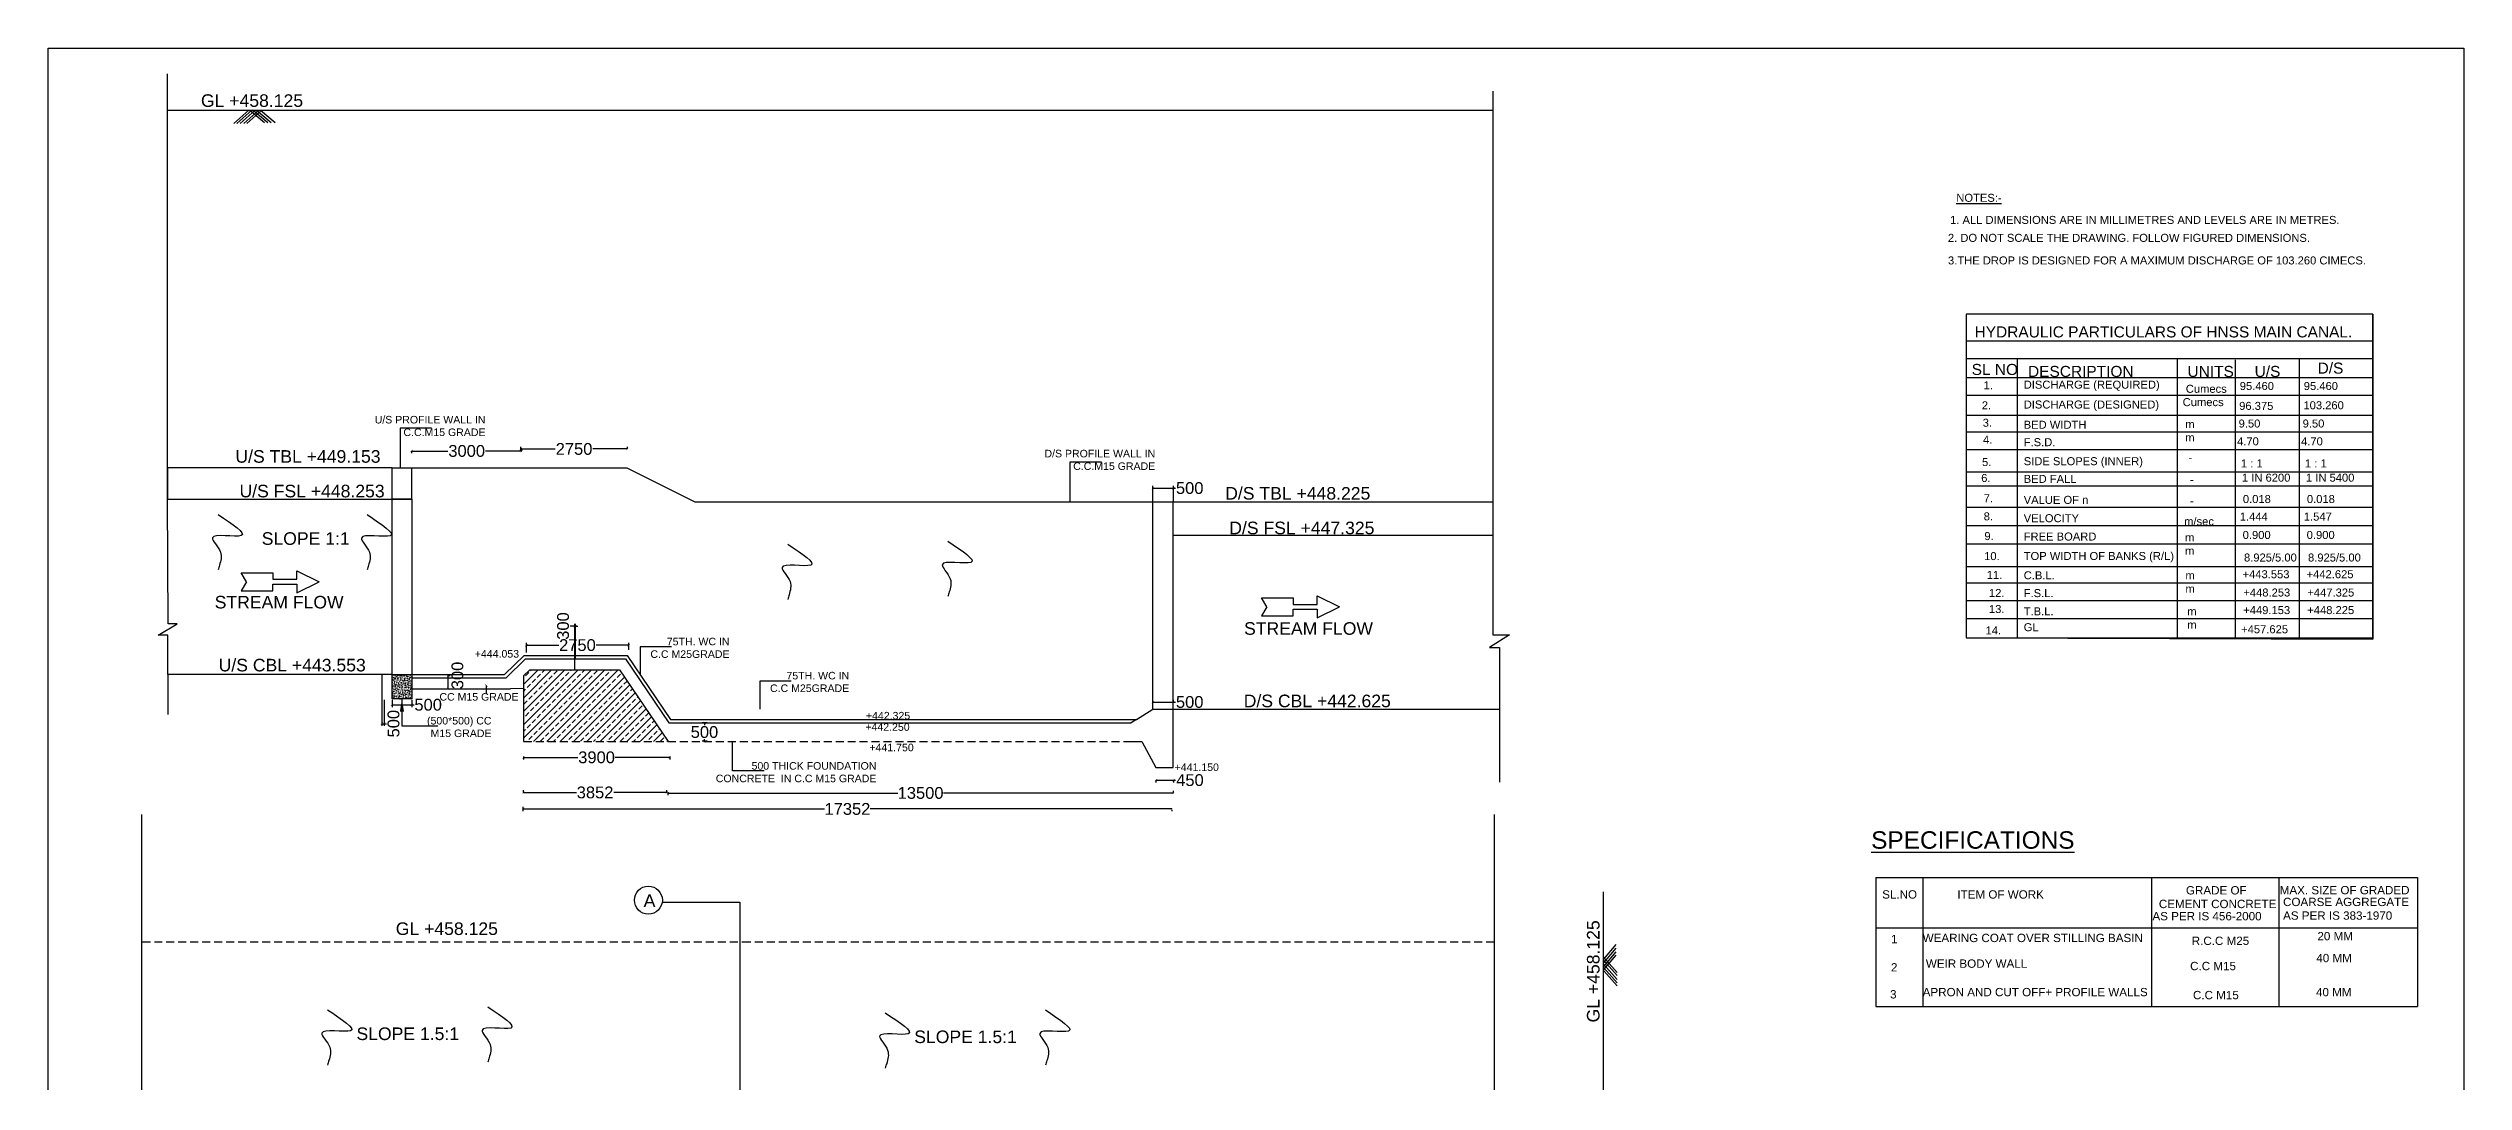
# Model space of a CAD drawing. Header units: inches. Extents: x 334 to 11487, y 381 to 10656.
# Drawn here: x 847.5 to 1039.4, y 685 to 767.2 of the extents above; entities that cross this region are included whole.
import ezdxf

# ---------------------------------------------------------------- set-up
doc = ezdxf.new("R2010")
doc.units = ezdxf.units.IN
doc.header["$MEASUREMENT"] = 0
doc.linetypes.add('HIDDEN', pattern=[9.525, 6.35, -3.175])
for name, color, linetype in [('DIMENSION', 255, 'Continuous'), ('DRAWING', 7, 'Continuous'), ('HATCH', 7, 'Continuous'), ('TEXT', 255, 'Continuous')]:
    doc.layers.add(name, color=color, linetype=linetype)
doc.styles.get("Standard").update_dxf_attribs({"font": 'arial.ttf'})
doc.styles.add('TIMES NEW ROMAN', font='times.ttf')
doc.dimstyles.new('dig', dxfattribs={"dimtxt": 0.9375, "dimasz": 0.18, "dimexe": 0.18, "dimexo": 0.0625, "dimgap": 0.09, "dimtad": 0, "dimtih": 1, "dimtoh": 1, "dimdec": 4, "dimzin": 0, "dimdsep": 46, "dimtxsty": 'Standard', "dimblk": 'ARCHTICK', "dimcen": 0.09, "dimadec": 0, "dimazin": 0, "dimtfac": 1, "dimtdec": 4, "dimtofl": 0, "dimtmove": 0, "dimatfit": 3, "dimldrblk": 'ARCHTICK', "dimfxl": 1, "dimtolj": 1, "dimtzin": 0, "dimarcsym": 0})
doc.dimstyles.new('ISO-25', dxfattribs={"dimtxt": 0.636364, "dimasz": 1, "dimexe": 1.25, "dimexo": 0.625, "dimtad": 0, "dimtih": 1, "dimtoh": 1, "dimlfac": 100, "dimtxsty": 'TIMES NEW ROMAN', "dimcen": 2.5, "dimadec": 0, "dimazin": 0, "dimtfac": 1, "dimtmove": 0, "dimatfit": 3, "dimfxl": 1, "dimarcsym": 0})

# ---------------------------------------------------------------- blocks, each defined once
blk = doc.blocks.new('_ArchTick')
at = {"color": 0, "linetype": 'ByBlock', "const_width": 0.15}
blk.add_lwpolyline([(-0.5, -0.5), (0.5, 0.5)], dxfattribs=at)
blk = doc.blocks.new('*D75')
at = {"layer": 'Defpoints', "color": 0, "ltscale": 0.1, "transparency": 16777216}
for p in [(885.23, 710.93), (896.85, 710.93), (896.85, 710.8)]:
    blk.add_point(p, dxfattribs=at)
at = {"layer": 'DIMENSION', "color": 0, "lineweight": -2, "ltscale": 0.1, "transparency": 16777216}
for p, q in [((885.23, 710.86), (885.23, 710.62)), ((885.23, 710.8), (889.55, 710.8)), ((896.85, 710.8), (892.52, 710.8)), ((896.85, 710.86), (896.85, 710.62))]:
    blk.add_line(p, q, dxfattribs=at)
at = {"layer": 'DIMENSION', "color": 0, "lineweight": -2, "ltscale": 0.1, "transparency": 16777216, "xscale": 0.18, "yscale": 0.18, "zscale": 0.18, "rotation": 180}
blk.add_blockref('_ArchTick', (885.23, 710.8), dxfattribs=at)
at = {"layer": 'DIMENSION', "color": 0, "lineweight": -2, "ltscale": 0.1, "transparency": 16777216, "xscale": 0.18, "yscale": 0.18, "zscale": 0.18}
blk.add_blockref('_ArchTick', (896.85, 710.8), dxfattribs=at)
at = {"layer": 'DIMENSION', "color": 0, "ltscale": 0.1, "transparency": 16777216, "insert": (891.04, 710.8), "char_height": 0.938, "attachment_point": 5}
blk.add_mtext('\\A1;3900', dxfattribs=at)
blk = doc.blocks.new('*D76')
at = {"layer": 'Defpoints', "color": 0, "ltscale": 0.1, "transparency": 16777216}
for p in [(899.61, 713.54), (899.88, 713.54), (899.88, 712.08)]:
    blk.add_point(p, dxfattribs=at)
at = {"layer": 'DIMENSION', "color": 0, "lineweight": -2, "ltscale": 0.1, "transparency": 16777216}
for p, q in [((899.82, 713.54), (899.43, 713.54)), ((899.82, 712.08), (899.43, 712.08)), ((899.61, 713.54), (899.61, 713.37)), ((899.61, 712.08), (899.61, 712.24))]:
    blk.add_line(p, q, dxfattribs=at)
at = {"layer": 'DIMENSION', "color": 0, "lineweight": -2, "ltscale": 0.1, "transparency": 16777216, "xscale": 0.18, "yscale": 0.18, "zscale": 0.18}
for p, rotation in [((899.61, 713.54), 90), ((899.61, 712.08), 270)]:
    blk.add_blockref('_ArchTick', p, dxfattribs=dict(at, rotation=rotation))
at = {"layer": 'DIMENSION', "color": 0, "ltscale": 0.1, "transparency": 16777216, "insert": (899.61, 712.81), "char_height": 0.938, "attachment_point": 5}
blk.add_mtext('\\A1;500', dxfattribs=at)
blk = doc.blocks.new('*D77')
at = {"layer": 'Defpoints', "color": 0, "ltscale": 0.1, "transparency": 16777216}
for p in [(885.23, 707.94), (896.62, 708.01), (896.62, 708.01)]:
    blk.add_point(p, dxfattribs=at)
at = {"layer": 'DIMENSION', "color": 0, "lineweight": -2, "ltscale": 0.1, "transparency": 16777216}
for p, q in [((885.23, 708.01), (885.23, 708.19)), ((896.62, 708.07), (896.62, 708.19)), ((885.23, 708.01), (889.44, 708.01)), ((896.62, 708.01), (892.41, 708.01))]:
    blk.add_line(p, q, dxfattribs=at)
at = {"layer": 'DIMENSION', "color": 0, "lineweight": -2, "ltscale": 0.1, "transparency": 16777216, "xscale": 0.18, "yscale": 0.18, "zscale": 0.18, "rotation": 180}
blk.add_blockref('_ArchTick', (885.23, 708.01), dxfattribs=at)
at = {"layer": 'DIMENSION', "color": 0, "lineweight": -2, "ltscale": 0.1, "transparency": 16777216, "xscale": 0.18, "yscale": 0.18, "zscale": 0.18}
blk.add_blockref('_ArchTick', (896.62, 708.01), dxfattribs=at)
at = {"layer": 'DIMENSION', "color": 0, "ltscale": 0.1, "transparency": 16777216, "insert": (890.92, 708.01), "char_height": 0.938, "attachment_point": 5}
blk.add_mtext('\\A1;3852', dxfattribs=at)
blk = doc.blocks.new('*D78')
at = {"layer": 'Defpoints', "color": 0, "ltscale": 0.1, "transparency": 16777216}
for p in [(896.71, 708.1), (936.86, 707.97), (936.86, 707.97)]:
    blk.add_point(p, dxfattribs=at)
at = {"layer": 'DIMENSION', "color": 0, "lineweight": -2, "ltscale": 0.1, "transparency": 16777216}
for p, q in [((936.86, 708.03), (936.86, 708.15)), ((896.71, 708.04), (896.71, 707.79)), ((896.71, 707.97), (914.98, 707.97)), ((936.86, 707.97), (918.59, 707.97))]:
    blk.add_line(p, q, dxfattribs=at)
at = {"layer": 'DIMENSION', "color": 0, "lineweight": -2, "ltscale": 0.1, "transparency": 16777216, "xscale": 0.18, "yscale": 0.18, "zscale": 0.18, "rotation": 180}
blk.add_blockref('_ArchTick', (896.71, 707.97), dxfattribs=at)
at = {"layer": 'DIMENSION', "color": 0, "lineweight": -2, "ltscale": 0.1, "transparency": 16777216, "xscale": 0.18, "yscale": 0.18, "zscale": 0.18}
blk.add_blockref('_ArchTick', (936.86, 707.97), dxfattribs=at)
at = {"layer": 'DIMENSION', "color": 0, "ltscale": 0.1, "transparency": 16777216, "insert": (916.78, 707.97), "char_height": 0.938, "attachment_point": 5}
blk.add_mtext('\\A1;13500', dxfattribs=at)
blk = doc.blocks.new('*D79')
at = {"layer": 'Defpoints', "color": 0, "ltscale": 0.1, "transparency": 16777216}
for p in [(885.2, 706.47), (936.73, 706.7), (936.73, 706.7)]:
    blk.add_point(p, dxfattribs=at)
at = {"layer": 'DIMENSION', "color": 0, "lineweight": -2, "ltscale": 0.1, "transparency": 16777216}
for p, q in [((885.2, 706.53), (885.2, 706.88)), ((885.2, 706.7), (909.16, 706.7)), ((936.73, 706.7), (912.77, 706.7)), ((936.73, 706.64), (936.73, 706.52))]:
    blk.add_line(p, q, dxfattribs=at)
at = {"layer": 'DIMENSION', "color": 0, "lineweight": -2, "ltscale": 0.1, "transparency": 16777216, "xscale": 0.18, "yscale": 0.18, "zscale": 0.18, "rotation": 180}
blk.add_blockref('_ArchTick', (885.2, 706.7), dxfattribs=at)
at = {"layer": 'DIMENSION', "color": 0, "lineweight": -2, "ltscale": 0.1, "transparency": 16777216, "xscale": 0.18, "yscale": 0.18, "zscale": 0.18}
blk.add_blockref('_ArchTick', (936.73, 706.7), dxfattribs=at)
at = {"layer": 'DIMENSION', "color": 0, "ltscale": 0.1, "transparency": 16777216, "insert": (910.97, 706.7), "char_height": 0.938, "attachment_point": 5}
blk.add_mtext('\\A1;17352', dxfattribs=at)
blk = doc.blocks.new('*D80')
at = {"layer": 'Defpoints', "color": 0, "ltscale": 0.1, "transparency": 16777216}
for p in [(935.48, 709.03), (936.86, 709.01), (936.86, 708.99)]:
    blk.add_point(p, dxfattribs=at)
at = {"layer": 'DIMENSION', "color": 0, "lineweight": -2, "ltscale": 0.1, "transparency": 16777216}
for p, q in [((935.48, 708.99), (936.86, 708.99)), ((935.48, 708.97), (935.48, 708.81)), ((936.86, 708.99), (937.04, 708.99)), ((936.86, 708.94), (936.86, 708.81))]:
    blk.add_line(p, q, dxfattribs=at)
at = {"layer": 'DIMENSION', "color": 0, "lineweight": -2, "ltscale": 0.1, "transparency": 16777216, "xscale": 0.18, "yscale": 0.18, "zscale": 0.18, "rotation": 180}
blk.add_blockref('_ArchTick', (935.48, 708.99), dxfattribs=at)
at = {"layer": 'DIMENSION', "color": 0, "lineweight": -2, "ltscale": 0.1, "transparency": 16777216, "xscale": 0.18, "yscale": 0.18, "zscale": 0.18}
blk.add_blockref('_ArchTick', (936.86, 708.99), dxfattribs=at)
at = {"layer": 'DIMENSION', "color": 0, "ltscale": 0.1, "transparency": 16777216, "insert": (938.18, 708.99), "char_height": 0.938, "attachment_point": 5}
blk.add_mtext('\\A1;450', dxfattribs=at)
blk = doc.blocks.new('*D81')
at = {"layer": 'Defpoints', "color": 0, "ltscale": 0.1, "transparency": 16777216}
for p in [(935.24, 715.2), (936.86, 715.2), (936.86, 715.2)]:
    blk.add_point(p, dxfattribs=at)
at = {"layer": 'DIMENSION', "color": 0, "lineweight": -2, "ltscale": 0.1, "transparency": 16777216}
for p, q in [((935.24, 715.26), (935.24, 715.38)), ((935.24, 715.2), (936.86, 715.2)), ((936.86, 715.26), (936.86, 715.38)), ((936.86, 715.2), (937.04, 715.2))]:
    blk.add_line(p, q, dxfattribs=at)
at = {"layer": 'DIMENSION', "color": 0, "lineweight": -2, "ltscale": 0.1, "transparency": 16777216, "xscale": 0.18, "yscale": 0.18, "zscale": 0.18, "rotation": 180}
blk.add_blockref('_ArchTick', (935.24, 715.2), dxfattribs=at)
at = {"layer": 'DIMENSION', "color": 0, "lineweight": -2, "ltscale": 0.1, "transparency": 16777216, "xscale": 0.18, "yscale": 0.18, "zscale": 0.18}
blk.add_blockref('_ArchTick', (936.86, 715.2), dxfattribs=at)
at = {"layer": 'DIMENSION', "color": 0, "ltscale": 0.1, "transparency": 16777216, "insert": (938.16, 715.2), "char_height": 0.938, "attachment_point": 5}
blk.add_mtext('\\A1;500', dxfattribs=at)
blk = doc.blocks.new('*D82')
at = {"layer": 'Defpoints', "color": 0, "ltscale": 0.1, "transparency": 16777216}
for p in [(893.59, 719.72), (885.46, 719.06), (893.59, 719.3)]:
    blk.add_point(p, dxfattribs=at)
at = {"layer": 'DIMENSION', "color": 0, "lineweight": -2, "ltscale": 0.1, "transparency": 16777216}
for p, q in [((885.46, 719.13), (885.46, 719.9)), ((885.46, 719.72), (888.03, 719.72)), ((893.59, 719.72), (891.02, 719.72)), ((893.59, 719.36), (893.59, 719.9))]:
    blk.add_line(p, q, dxfattribs=at)
at = {"layer": 'DIMENSION', "color": 0, "lineweight": -2, "ltscale": 0.1, "transparency": 16777216, "xscale": 0.18, "yscale": 0.18, "zscale": 0.18, "rotation": 180}
blk.add_blockref('_ArchTick', (885.46, 719.72), dxfattribs=at)
at = {"layer": 'DIMENSION', "color": 0, "lineweight": -2, "ltscale": 0.1, "transparency": 16777216, "xscale": 0.18, "yscale": 0.18, "zscale": 0.18}
blk.add_blockref('_ArchTick', (893.59, 719.72), dxfattribs=at)
at = {"layer": 'DIMENSION', "color": 0, "ltscale": 0.1, "transparency": 16777216, "insert": (889.52, 719.72), "char_height": 0.938, "attachment_point": 5}
blk.add_mtext('\\A1;2750', dxfattribs=at)
blk = doc.blocks.new('*D83')
at = {"layer": 'Defpoints', "color": 0, "ltscale": 0.1, "transparency": 16777216}
for p in [(889.31, 721.24), (889.31, 717.76), (889.36, 718.63)]:
    blk.add_point(p, dxfattribs=at)
at = {"layer": 'DIMENSION', "color": 0, "lineweight": -2, "ltscale": 0.1, "transparency": 16777216}
for p, q in [((889.31, 721.24), (888.95, 721.24)), ((889.31, 717.82), (889.31, 721.42)), ((889.36, 718.69), (889.36, 721.42)), ((889.36, 721.24), (889.54, 721.24))]:
    blk.add_line(p, q, dxfattribs=at)
at = {"layer": 'DIMENSION', "color": 0, "lineweight": -2, "ltscale": 0.1, "transparency": 16777216, "xscale": 0.18, "yscale": 0.18, "zscale": 0.18}
blk.add_blockref('_ArchTick', (889.31, 721.24), dxfattribs=at)
at = {"layer": 'DIMENSION', "color": 0, "lineweight": -2, "ltscale": 0.1, "transparency": 16777216, "xscale": 0.18, "yscale": 0.18, "zscale": 0.18, "rotation": 180}
blk.add_blockref('_ArchTick', (889.36, 721.24), dxfattribs=at)
at = {"layer": 'DIMENSION', "color": 0, "ltscale": 0.1, "transparency": 16777216, "insert": (888.38, 721.24), "char_height": 0.938, "attachment_point": 5, "rotation": 90}
blk.add_mtext('\\A1;300', dxfattribs=at)
blk = doc.blocks.new('*D84')
at = {"layer": 'Defpoints', "color": 0, "ltscale": 0.1, "transparency": 16777216}
for p in [(879.12, 717.13), (879.12, 716.26), (879.24, 717.13)]:
    blk.add_point(p, dxfattribs=at)
at = {"layer": 'DIMENSION', "color": 0, "lineweight": -2, "ltscale": 0.1, "transparency": 16777216}
for p, q in [((879.18, 717.13), (879.42, 717.13)), ((879.18, 716.26), (879.42, 716.26)), ((879.24, 717.13), (879.24, 717.31)), ((879.24, 717.31), (879.42, 717.31)), ((879.24, 716.26), (879.24, 717.13))]:
    blk.add_line(p, q, dxfattribs=at)
at = {"layer": 'DIMENSION', "color": 0, "lineweight": -2, "ltscale": 0.1, "transparency": 16777216, "xscale": 0.18, "yscale": 0.18, "zscale": 0.18}
for p, rotation in [((879.24, 717.13), 90), ((879.24, 716.26), 270)]:
    blk.add_blockref('_ArchTick', p, dxfattribs=dict(at, rotation=rotation))
at = {"layer": 'DIMENSION', "color": 0, "ltscale": 0.1, "transparency": 16777216, "insert": (879.99, 717.31), "char_height": 0.938, "attachment_point": 5, "rotation": 90}
blk.add_mtext('\\A1;300', dxfattribs=at)
blk = doc.blocks.new('*D85')
at = {"layer": 'Defpoints', "color": 0, "ltscale": 0.1, "transparency": 16777216}
for p in [(874.79, 715.45), (876.36, 715.45), (876.36, 714.98)]:
    blk.add_point(p, dxfattribs=at)
at = {"layer": 'DIMENSION', "color": 0, "lineweight": -2, "ltscale": 0.1, "transparency": 16777216}
for p, q in [((874.79, 715.38), (874.79, 714.8)), ((874.79, 714.98), (876.36, 714.98)), ((876.36, 715.38), (876.36, 714.8)), ((876.36, 714.98), (876.54, 714.98))]:
    blk.add_line(p, q, dxfattribs=at)
at = {"layer": 'DIMENSION', "color": 0, "lineweight": -2, "ltscale": 0.1, "transparency": 16777216, "xscale": 0.18, "yscale": 0.18, "zscale": 0.18, "rotation": 180}
blk.add_blockref('_ArchTick', (874.79, 714.98), dxfattribs=at)
at = {"layer": 'DIMENSION', "color": 0, "lineweight": -2, "ltscale": 0.1, "transparency": 16777216, "xscale": 0.18, "yscale": 0.18, "zscale": 0.18}
blk.add_blockref('_ArchTick', (876.36, 714.98), dxfattribs=at)
at = {"layer": 'DIMENSION', "color": 0, "ltscale": 0.1, "transparency": 16777216, "insert": (877.66, 714.98), "char_height": 0.938, "attachment_point": 5}
blk.add_mtext('\\A1;500', dxfattribs=at)
blk = doc.blocks.new('*D86')
at = {"layer": 'Defpoints', "color": 0, "ltscale": 0.1, "transparency": 16777216}
for p in [(873.98, 717.4), (874.17, 715.43), (874.17, 713.48)]:
    blk.add_point(p, dxfattribs=at)
at = {"layer": 'DIMENSION', "color": 0, "lineweight": -2, "ltscale": 0.1, "transparency": 16777216}
for p, q in [((873.98, 717.33), (873.98, 713.3)), ((874.17, 715.37), (874.17, 713.3)), ((873.98, 713.48), (874.17, 713.48)), ((874.17, 713.48), (874.35, 713.48))]:
    blk.add_line(p, q, dxfattribs=at)
at = {"layer": 'DIMENSION', "color": 0, "lineweight": -2, "ltscale": 0.1, "transparency": 16777216, "xscale": 0.18, "yscale": 0.18, "zscale": 0.18, "rotation": 180}
blk.add_blockref('_ArchTick', (873.98, 713.48), dxfattribs=at)
at = {"layer": 'DIMENSION', "color": 0, "lineweight": -2, "ltscale": 0.1, "transparency": 16777216, "xscale": 0.18, "yscale": 0.18, "zscale": 0.18}
blk.add_blockref('_ArchTick', (874.17, 713.48), dxfattribs=at)
at = {"layer": 'DIMENSION', "color": 0, "ltscale": 0.1, "transparency": 16777216, "insert": (874.91, 713.48), "char_height": 0.938, "attachment_point": 5, "rotation": 90}
blk.add_mtext('\\A1;500', dxfattribs=at)
blk = doc.blocks.new('*D87')
at = {"layer": 'Defpoints', "color": 0, "ltscale": 0.1, "transparency": 16777216}
for p in [(876.34, 735.19), (885.11, 735.15), (885.11, 735.15)]:
    blk.add_point(p, dxfattribs=at)
at = {"layer": 'DIMENSION', "color": 0, "lineweight": -2, "ltscale": 0.1, "transparency": 16777216}
for p, q in [((876.34, 735.15), (879.23, 735.15)), ((876.34, 735.13), (876.34, 734.97)), ((885.11, 735.15), (882.21, 735.15)), ((885.11, 735.21), (885.11, 735.33))]:
    blk.add_line(p, q, dxfattribs=at)
at = {"layer": 'DIMENSION', "color": 0, "lineweight": -2, "ltscale": 0.1, "transparency": 16777216, "xscale": 0.18, "yscale": 0.18, "zscale": 0.18, "rotation": 180}
blk.add_blockref('_ArchTick', (876.34, 735.15), dxfattribs=at)
at = {"layer": 'DIMENSION', "color": 0, "lineweight": -2, "ltscale": 0.1, "transparency": 16777216, "xscale": 0.18, "yscale": 0.18, "zscale": 0.18}
blk.add_blockref('_ArchTick', (885.11, 735.15), dxfattribs=at)
at = {"layer": 'DIMENSION', "color": 0, "ltscale": 0.1, "transparency": 16777216, "insert": (880.72, 735.15), "char_height": 0.938, "attachment_point": 5}
blk.add_mtext('\\A1;3000', dxfattribs=at)
blk = doc.blocks.new('*D88')
at = {"layer": 'Defpoints', "color": 0, "ltscale": 0.1, "transparency": 16777216}
for p in [(885.02, 735.06), (893.49, 735.31), (893.49, 735.31)]:
    blk.add_point(p, dxfattribs=at)
at = {"layer": 'DIMENSION', "color": 0, "lineweight": -2, "ltscale": 0.1, "transparency": 16777216}
for p, q in [((885.02, 735.12), (885.02, 735.49)), ((885.02, 735.31), (887.76, 735.31)), ((893.49, 735.31), (890.75, 735.31)), ((893.49, 735.37), (893.49, 735.49))]:
    blk.add_line(p, q, dxfattribs=at)
at = {"layer": 'DIMENSION', "color": 0, "lineweight": -2, "ltscale": 0.1, "transparency": 16777216, "xscale": 0.18, "yscale": 0.18, "zscale": 0.18, "rotation": 180}
blk.add_blockref('_ArchTick', (885.02, 735.31), dxfattribs=at)
at = {"layer": 'DIMENSION', "color": 0, "lineweight": -2, "ltscale": 0.1, "transparency": 16777216, "xscale": 0.18, "yscale": 0.18, "zscale": 0.18}
blk.add_blockref('_ArchTick', (893.49, 735.31), dxfattribs=at)
at = {"layer": 'DIMENSION', "color": 0, "ltscale": 0.1, "transparency": 16777216, "insert": (889.25, 735.31), "char_height": 0.938, "attachment_point": 5}
blk.add_mtext('\\A1;2750', dxfattribs=at)
blk = doc.blocks.new('*D89')
at = {"layer": 'Defpoints', "color": 0, "ltscale": 0.1, "transparency": 16777216}
for p in [(935.24, 731.1), (936.86, 732.2), (936.86, 731.1)]:
    blk.add_point(p, dxfattribs=at)
at = {"layer": 'DIMENSION', "color": 0, "lineweight": -2, "ltscale": 0.1, "transparency": 16777216}
for p, q in [((935.24, 731.17), (935.24, 732.38)), ((935.24, 732.2), (936.86, 732.2)), ((936.86, 731.17), (936.86, 732.38)), ((936.86, 732.2), (937.04, 732.2))]:
    blk.add_line(p, q, dxfattribs=at)
at = {"layer": 'DIMENSION', "color": 0, "lineweight": -2, "ltscale": 0.1, "transparency": 16777216, "xscale": 0.18, "yscale": 0.18, "zscale": 0.18, "rotation": 180}
blk.add_blockref('_ArchTick', (935.24, 732.2), dxfattribs=at)
at = {"layer": 'DIMENSION', "color": 0, "lineweight": -2, "ltscale": 0.1, "transparency": 16777216, "xscale": 0.18, "yscale": 0.18, "zscale": 0.18}
blk.add_blockref('_ArchTick', (936.86, 732.2), dxfattribs=at)
at = {"layer": 'DIMENSION', "color": 0, "ltscale": 0.1, "transparency": 16777216, "insert": (938.16, 732.2), "char_height": 0.938, "attachment_point": 5}
blk.add_mtext('\\A1;500', dxfattribs=at)

msp = doc.modelspace()

# ---------------------------------------------------------------- hatches: boundary and pattern name
at = {"layer": 'DIMENSION', "ltscale": 0.1}
h = msp.add_hatch(dxfattribs=at)
h.set_pattern_fill('AR-CONC', color=256, scale=0.025, style=0)
h.set_pattern_definition([(50, (0, 0), (0.179315046, -0.015688034), [0.01875, -0.20625]), (355, (0, 0), (-0.034687833, 0.188048033), [0.015, -0.165]), (100.4514, (0.01494, -0.0013), (0.144627345, 0.172359886), [0.015935048, -0.175285528]), (46.1842, (0, 0.05), (0.26681026, -0.041379754), [0.028125, -0.309375]), (96.6356, (0.02223, 0.04655), (0.233665676, 0.24352947), [0.02390257, -0.26292825]), (351.1842, (0, 0.05), (0.233665486, 0.24352965), [0.0225, -0.2475]), (21, (0.025, 0.0375), (0.149226763, -0.100654723), [0.01875, -0.20625]), (326, (0.025, 0.0375), (0.060828833, 0.18128751), [0.015, -0.165]), (71.4514, (0.03744, 0.02911), (0.210055657, 0.080632624), [0.015935048, -0.175285528]), (37.5, (0, 0), (0.003039964, 0.0832234635), [0, -0.163, 0, -0.1675, 0, -0.165625]), (7.5, (0, 0), (0.0657673844, 0.098602928), [0, -0.0955, 0, -0.15925, 0, -0.063125]), (327.5, (-0.05575, 0), (0.133455609, -0.005638718), [0, -0.0625, 0, -0.195, 0, -0.25875]), (317.5, (-0.08075, 0), (0.145796542, 0.025026246), [0, -0.08125, 0, -0.1295, 0, -0.18375])])
h.paths.add_polyline_path([(876.36089, 717.3965), (874.79306, 717.3965), (874.79306, 715.44686), (876.36089, 715.44686)])
at = {"layer": 'HATCH', "ltscale": 0.1}
h = msp.add_hatch(dxfattribs=at)
h.set_pattern_fill('ANSI33', color=256, scale=3, style=0)
h.paths.add_polyline_path([(892.8685, 717.75863), (885.74467, 717.75863), (885.22547, 717.26973), (885.22547, 716.26459), (885.22547, 712.07539), (885.27038, 712.07539), (896.72006, 712.07539)])

# ---------------------------------------------------------------- linework, layer by layer
at = {"layer": 'DIMENSION', "ltscale": 0.1}
for points in [[(863.41066, 762.24537), (862.21616, 761.18953)], [(863.64757, 762.24537), (862.45307, 761.18953)], [(863.91414, 762.24537), (862.71963, 761.18953)], [(864.2202, 762.24537), (863.0257, 761.18953)], [(864.45711, 762.24537), (863.26261, 761.18953)], [(863.49215, 762.24537), (864.65486, 761.26278)], [(863.75111, 762.24537), (864.91382, 761.26278)], [(864.0323, 762.24537), (865.19501, 761.26278)], [(864.33739, 762.24537), (865.5001, 761.26278)], [(877.9354, 736.96607), (875.42437, 736.96607), (875.42437, 733.79963)], [(931.14313, 734.27129), (928.6321, 734.27129), (928.6321, 731.10485)], [(897.00475, 719.57716), (894.49372, 719.57716), (894.49372, 717.34765)], [(906.50996, 716.86705), (903.99894, 716.86705), (903.99894, 714.63754)], [(904.34508, 709.73164), (901.83406, 709.73164), (901.83406, 712.07539)], [(971.05114, 694.77684), (972.03373, 695.93955)], [(971.05114, 694.47175), (972.03373, 695.63446)], [(971.05114, 694.19056), (972.03373, 695.35327)], [(971.05114, 693.93159), (972.03373, 695.09431)], [(971.05114, 694.89656), (972.10698, 693.70206)], [(971.05114, 694.65965), (972.10698, 693.46515)], [(971.05114, 694.35358), (972.10698, 693.15908)], [(971.05114, 694.08702), (972.10698, 692.89252)], [(971.05114, 693.85011), (972.10698, 692.65561)]]:
    msp.add_lwpolyline(points, dxfattribs=at)
at = {"layer": 'DIMENSION', "ltscale": 0.02}
msp.add_lwpolyline([(1032.14431, 746.0184), (999.8491, 746.0184), (999.8491, 720.31057), (1032.14431, 720.19634)], close=True, dxfattribs=at)
for points in [[(1032.14431, 746.0184), (1032.14431, 720.19634)], [(999.8491, 743.90208), (1032.14431, 743.90208)], [(999.8491, 742.50114), (1032.14431, 742.50114)], [(999.8491, 741.00446), (1032.14431, 741.00446)], [(1003.9077, 742.50114), (1003.9077, 720.29621)], [(1016.59656, 742.50114), (1016.59656, 720.25133)], [(1021.22737, 742.38691), (1021.22737, 720.23495)], [(1026.31268, 742.50114), (1026.31268, 720.34918)], [(999.8491, 739.58865), (1032.14431, 739.58865)], [(999.8491, 738.01109), (1032.14431, 738.01109)], [(999.8491, 736.67624), (1032.14431, 736.67624)], [(999.8491, 735.26043), (1032.14431, 735.26043)], [(999.8491, 733.50619), (1032.14431, 733.50619)], [(999.8491, 732.37359), (1032.14431, 732.37359)], [(999.8491, 730.67465), (1032.14431, 730.67465)], [(999.8491, 729.2184), (1032.14431, 729.2184)], [(999.8491, 727.76216), (1032.14431, 727.76216)], [(999.8491, 725.97364), (1032.14431, 725.97364)], [(999.8491, 724.67922), (1032.14431, 724.67922)], [(999.8491, 723.26341), (1032.14431, 723.26341)], [(999.8491, 721.84768), (1032.14431, 721.84768)], [(999.8491, 720.31057), (1032.14431, 720.31057)]]:
    msp.add_lwpolyline(points, dxfattribs=at)
at = {"layer": 'DRAWING', "ltscale": 0.1}
for p, q in [((885.74467, 717.75863), (892.8685, 717.75863)), ((892.8685, 717.75863), (896.72006, 712.07539)), ((876.36089, 716.26005), (884.19843, 716.26005))]:
    msp.add_line(p, q, dxfattribs=at)
at = {"layer": 'DRAWING', "linetype": 'HIDDEN', "ltscale": 0.1}
msp.add_line((885.27038, 712.07539), (933.52009, 712.07539), dxfattribs=at)
at = {"layer": 'DRAWING', "ltscale": 0.1}
for points in [[(847.48308, 767.15482), (1039.37121, 767.15482), (1039.37121, 561.56427), (847.48308, 561.56427)], [(874.79306, 733.79963), (856.95156, 733.79963), (856.95156, 731.32078), (874.79306, 731.32078)], [(874.79306, 733.79963), (876.33855, 733.79963), (876.33855, 731.31388), (874.79306, 731.31388)], [(874.79306, 731.31388), (876.36089, 731.31388), (876.36089, 715.44686), (874.79306, 715.44686)], [(874.79306, 717.3965), (876.36089, 717.3965), (876.36089, 715.44686), (874.79306, 715.44686)]]:
    msp.add_lwpolyline(points, close=True, dxfattribs=at)
for points in [[(856.97367, 717.3965), (856.97367, 720.51171), (856.20957, 720.51171), (857.70847, 721.42403), (857.00586, 721.42403), (856.95156, 731.32078), (856.95156, 765.13376)], [(962.23833, 763.75936), (962.23833, 720.54865), (963.56787, 720.54865), (961.97246, 719.52818), (962.77014, 719.52818), (962.77014, 708.84325)], [(856.95156, 762.24537), (962.25688, 762.24537)], [(876.33855, 733.79963), (893.45528, 733.79963)], [(893.45528, 733.79963), (898.85083, 731.10485), (962.23833, 731.10485)], [(934.35146, 712.07539), (935.45688, 709.98641), (936.85558, 709.98641), (936.85558, 731.10485)], [(935.23667, 714.63375), (935.23667, 731.10485)], [(936.85558, 728.45759), (962.23833, 728.45759)], [(863.23543, 724.75815), (862.80918, 725.47343), (865.33259, 725.47343), (865.33259, 724.95402), (867.22508, 724.95402), (867.22508, 725.62672)], [(867.22508, 725.62672), (869.00679, 724.75815)], [(863.23543, 724.75815), (862.80918, 724.04287), (865.33259, 724.04287), (865.33259, 724.56229), (867.22508, 724.56229), (867.22508, 723.88959)], [(863.23543, 724.75815), (862.80918, 724.04287), (865.33259, 724.04287), (865.33259, 724.56229), (867.22508, 724.56229), (867.22508, 723.88959)], [(867.22508, 723.88959), (869.00679, 724.75815)], [(867.22508, 723.88959), (869.00679, 724.75815)], [(944.28425, 722.76557), (943.858, 723.48085), (946.38141, 723.48085), (946.38141, 722.96143), (948.27391, 722.96143), (948.27391, 723.63414)], [(948.27391, 723.63414), (950.05561, 722.76557)], [(944.28425, 722.76557), (943.858, 722.05029), (946.38141, 722.05029), (946.38141, 722.5697), (948.27391, 722.5697), (948.27391, 721.897)], [(944.28425, 722.76557), (943.858, 722.05029), (946.38141, 722.05029), (946.38141, 722.5697), (948.27391, 722.5697), (948.27391, 721.897)], [(948.27391, 721.897), (950.05561, 722.76557)], [(948.27391, 721.897), (950.05561, 722.76557)], [(876.36089, 717.3965), (883.73808, 717.3965), (885.28432, 718.89508), (893.47117, 718.89508), (896.92499, 713.79873), (933.94295, 713.79873), (935.23667, 714.63375), (962.77014, 714.63375)], [(876.36089, 717.13308), (883.84479, 717.13308), (885.39102, 718.63166), (893.33148, 718.63166), (896.7853, 713.53531), (933.52009, 713.53531)], [(885.74467, 717.75863), (885.22547, 717.26973), (885.22547, 716.26459), (884.19843, 716.26005)], [(874.79306, 717.3965), (856.97367, 717.3965), (856.97367, 714.2065)], [(885.22547, 716.26459), (885.22547, 712.07539), (885.27038, 712.07539)], [(933.94295, 713.79873), (933.52009, 713.53531)], [(933.52009, 712.07539), (934.35146, 712.07539)], [(854.88365, 706.25103), (854.88365, 686.22012)], [(962.34475, 706.25103), (962.34475, 686.22012)], [(896.21098, 699.28651), (902.41159, 699.28651), (902.41159, 579.16733), (896.51573, 579.16733)], [(971.01371, 700.12331), (971.01371, 681.94878), (974.99818, 675.93316), (974.99818, 601.50471), (970.96747, 595.54922), (970.96747, 577.0719)], [(854.88365, 686.22012), (854.88365, 639.48287)], [(962.34475, 686.22012), (962.34475, 639.48287)]]:
    msp.add_lwpolyline(points, dxfattribs=at)
at = {"layer": 'DRAWING', "linetype": 'HIDDEN', "ltscale": 0.1}
for points in [[(854.95385, 696.14217), (902.66018, 696.14217)], [(902.66018, 696.14217), (962.34475, 696.14217)]]:
    msp.add_lwpolyline(points, dxfattribs=at)
at = {"layer": 'DRAWING', "ltscale": 0.1}
msp.add_circle((895.15593, 699.45581), 1.10974, dxfattribs=at)
for points in [[(860.96949, 730.10141), (862.79824, 728.42392), (860.52164, 728.23751), (861.15612, 727.11919), (861.08149, 726.07539), (860.96949, 725.7026)], [(872.80964, 730.09282), (874.63839, 728.41533), (872.36179, 728.22892), (872.99627, 727.11059), (872.92164, 726.0668), (872.80964, 725.69401)], [(906.22134, 727.74991), (908.05009, 726.07242), (905.7735, 725.88601), (906.40798, 724.76769), (906.33335, 723.72389), (906.22134, 723.3511)], [(918.94935, 727.9736), (920.7781, 726.2961), (918.5015, 726.10969), (919.13598, 724.99137), (919.06135, 723.94758), (918.94935, 723.57479)], [(882.39046, 690.96821), (884.21921, 689.29071), (881.94262, 689.1043), (882.5771, 687.98598), (882.50247, 686.94219), (882.39046, 686.5694)], [(869.66246, 690.74452), (871.49121, 689.06703), (869.21461, 688.88062), (869.84909, 687.7623), (869.77446, 686.7185), (869.66246, 686.34571)], [(913.974, 690.50355), (915.80275, 688.82605), (913.52615, 688.63964), (914.16063, 687.52132), (914.086, 686.47753), (913.974, 686.10473)], [(926.702, 690.72723), (928.53075, 689.04974), (926.25416, 688.86333), (926.88864, 687.745), (926.814, 686.70121), (926.702, 686.32842)]]:
    msp.add_spline(points, degree=3, dxfattribs=at)
at = {"layer": 'TEXT'}
for p, q in [((992.67921, 701.25013), (1035.70254, 701.25013)), ((996.39203, 701.25013), (996.39203, 690.99444)), ((1014.56266, 701.25013), (1014.56266, 690.99444)), ((1024.69541, 701.25013), (1024.69541, 690.99444)), ((992.67921, 697.25176), (1035.70254, 697.25176)), ((992.67921, 690.99444), (1035.70254, 690.99444))]:
    msp.add_line(p, q, dxfattribs=at)
at = {"layer": 'TEXT', "ltscale": 0.02}
for points in [[(992.67921, 701.25013), (992.67921, 690.99444)], [(1035.70254, 701.25013), (1035.70254, 690.99444)]]:
    msp.add_lwpolyline(points, dxfattribs=at)

# ---------------------------------------------------------------- texts
at = {"layer": 'DIMENSION'}
for s, height, p in [('%%UNOTES:-', 0.635678, (999.06298, 754.95427)), ('2. DO NOT SCALE THE DRAWING. FOLLOW FIGURED DIMENSIONS. ', 0.6356782, (998.39651, 751.77253)), ('1. ALL DIMENSIONS ARE IN MILLIMETRES AND LEVELS ARE IN METRES.', 0.6356782, (998.56831, 753.19747)), ('3.THE DROP IS DESIGNED FOR A MAXIMUM DISCHARGE OF 103.260 CIMECS.', 0.6356782, (998.40194, 749.9776))]:
    msp.add_text(s, height=height, dxfattribs=at).set_placement(p)
at = {"layer": 'DIMENSION', "attachment_point": 1}
for s, insert, char_height, width in [('\\PHYDRAULIC PARTICULARS OF HNSS MAIN CANAL.  ', (1000.51558, 746.51949), 0.8785971, 31.5929968), (' SL NO', (999.94311, 742.07105), 0.878597, 4.108033), ('1.', (1001.23396, 740.69505), 0.635678, 0.8224711), ('DISCHARGE (REQUIRED)', (1004.41777, 740.74113), 0.6356782, 15.5350765), (' DESCRIPTION ', (1004.41777, 741.91362), 0.8785971, 9.495231), ('UNITS', (1017.42894, 741.91362), 0.878597, 3.6976591), ('U/S', (1022.76297, 741.91362), 0.878597, 8.8565102), ('D/S', (1027.76706, 742.1773), 0.878597, 8.8565102), ('2.', (1001.09125, 739.09986), 0.635678, 0.8224711), ('DISCHARGE (DESIGNED)', (1004.41777, 739.16358), 0.6356782, 15.4639676), (' Cumecs \\PCumecs \\P ', (1017.04661, 740.41203), 0.635678, 3.4757028), ('96.375', (1021.53556, 739.0532), 0.635678, 2.9398382), (' 95.460 ', (1021.33518, 740.63418), 0.635678, 3.0664102), ('\\P 103.260', (1026.39375, 740.16237), 0.635678, 3.7393011), (' 95.460 ', (1026.42048, 740.63418), 0.635678, 3.0664102), ('3.', (1001.1608, 737.71517), 0.635678, 0.8224711), ('BED WIDTH', (1004.41777, 737.55543), 0.635678, 7.0328519), ('m \\Pm ', (1017.25451, 737.6019), 0.635678, 0.6551692), (' 9.50 \\P', (1021.24285, 737.65252), 0.635678, 2.0292487), (' 9.50 \\P', (1026.32815, 737.65252), 0.635678, 2.0292487), ('4.', (1001.18105, 736.36806), 0.635678, 0.8224711), ('F.S.D.', (1004.41777, 736.16959), 0.635678, 3.43399), ('4.70', (1021.36775, 736.23672), 0.635678, 2.5478295), ('4.70', (1026.45305, 736.23672), 0.635678, 2.5478295), ('6.', (1001.03853, 733.32533), 0.635678, 0.8224711), ('5.', (1001.10648, 734.58971), 0.635678, 0.8224711), ('SIDE SLOPES (INNER)', (1004.41777, 734.65867), 0.6356782, 56.6226982), ('BED FALL', (1004.41777, 733.25278), 0.635678, 5.9479703), ('-', (1017.50669, 734.92808), 0.63568, 0.6551692), (' 1 : 1 ', (1021.42936, 734.48248), 0.635678, 2.6798649), ('1 IN 6200', (1021.75354, 733.34987), 0.635678, 3.8973231), (' 1 : 1 ', (1026.51467, 734.48248), 0.635678, 2.6798649), ('1 IN 5400', (1026.83885, 733.34987), 0.635678, 3.8973231), ('7.', (1001.23777, 731.70988), 0.635678, 0.8224711), ('VALUE OF n', (1004.41777, 731.58381), 0.635678, 7.3544148), ('-', (1017.62631, 733.20261), 0.63568, 0.6551692), ('-', (1017.62631, 731.50367), 0.63568, 0.6551692), (' 0.018 \\P', (1021.58226, 731.65094), 0.635678, 2.5514718), (' 0.018 \\P', (1026.66756, 731.65094), 0.635678, 2.5514718), ('8.', (1001.23777, 730.27659), 0.635678, 0.8224711), ('VELOCITY', (1004.41777, 730.12757), 0.635678, 6.3582619), ('m/sec', (1017.16192, 729.87576), 0.635678, 2.4167046), (' 1.444', (1021.33852, 730.25273), 0.635678, 2.5501059), (' 1.547', (1026.42383, 730.25273), 0.635678, 2.5501059), ('9.', (1001.29109, 728.70728), 0.635678, 0.8224711), ('FREE BOARD', (1004.41777, 728.67132), 0.635678, 8.2039451), ('m \\Pm ', (1017.23348, 728.59698), 0.635678, 0.6551692), (' 0.900 \\P', (1021.56624, 728.79606), 0.635678, 2.5478295), (' 0.900 \\P', (1026.65154, 728.79606), 0.635678, 2.5478295), ('10.', (1001.27385, 727.11424), 0.635678, 0.8224711), ('11.', (1001.48051, 725.62234), 0.635678, 0.8224711), ('TOP WIDTH OF BANKS (R/L)', (1004.41777, 727.12613), 0.6356782, 17.2504983), ('C.B.L.', (1004.41777, 725.58838), 0.635678, 3.4050431), ('m \\Pm ', (1017.26252, 725.57971), 0.635678, 0.6551692), (' +443.553', (1021.55761, 725.67397), 0.635678, 4.1317999), (' 8.925/5.00 ', (1021.67072, 727.00315), 0.6356782, 4.6216971), (' +442.625', (1026.64291, 725.67397), 0.635678, 4.1317999), (' 8.925/5.00 ', (1026.75602, 727.00315), 0.6356782, 4.6216971), ('12.', (1001.65289, 724.18165), 0.635678, 0.8224711), ('F.S.L.', (1004.41777, 724.17258), 0.635678, 3.2200343), ('\\P +448.253', (1021.61843, 725.28158), 0.635678, 4.1317999), ('\\P +447.325', (1026.70373, 725.28158), 0.635678, 4.1317999), ('13.', (1001.6555, 722.9091), 0.635678, 0.8224711), ('T.B.L.', (1004.41777, 722.72628), 0.635678, 3.2955481), ('m \\Pm ', (1017.41304, 722.72264), 0.635678, 0.6551692), (' +449.153', (1021.60989, 722.8244), 0.635678, 4.1317999), (' +448.225', (1026.6952, 722.8244), 0.635678, 4.1317999), ('14.', (1001.38809, 721.2119), 0.635678, 0.8224711), ('GL', (1004.41777, 721.46305), 0.635678, 15.5357057), (' \\P +457.625', (1021.44353, 722.36057), 0.635678, 4.1295234)]:
    msp.add_mtext(s, dxfattribs=dict(at, insert=insert, char_height=char_height, width=width))
at = {"layer": 'TEXT'}
for s, height, p in [('%%USPECIFICATIONS', 1.3877523, (992.29865, 703.5415)), ('GRADE OF', 0.660834, (1017.30609, 699.90759)), ('MAX. SIZE OF GRADED', 0.6608344, (1024.75731, 699.92059)), ('SL.NO', 0.660834, (993.17463, 699.57992)), ('ITEM OF WORK', 0.6608344, (999.14855, 699.57992)), ('AS PER IS 456-2000', 0.6608344, (1014.6433, 697.85212)), ('CEMENT CONCRETE', 0.6608344, (1015.15335, 698.82214)), ('AS PER IS 383-1970', 0.6608344, (1025.02167, 697.9003)), ('COARSE AGGREGATE', 0.6608344, (1025.02167, 698.98438)), ('1', 0.66083, (993.87176, 696.03359)), ('WEARING COAT OVER STILLING BASIN', 0.6608344, (996.39203, 696.12228)), ('R.C.C M25', 0.660834, (1017.76515, 695.89304)), ('20 MM', 0.660834, (1027.7514, 696.26602)), ('WEIR BODY WALL', 0.6608344, (996.64391, 694.08102)), ('40 MM', 0.660834, (1027.66393, 694.52504)), ('2', 0.66083, (993.8701, 693.78495)), ('C.C M15', 0.660834, (1017.63624, 693.88867)), ('3', 0.66083, (993.8004, 691.64204)), ('APRON AND CUT OFF+ PROFILE WALLS', 0.6608344, (996.39203, 691.81703)), ('C.C M15', 0.660834, (1017.86317, 691.58011)), ('40 MM', 0.660834, (1027.64033, 691.81379))]:
    msp.add_text(s, height=height, dxfattribs=at).set_placement(p)
at = {"layer": 'TEXT', "attachment_point": 3}
for s, insert, char_height, width in [('GL +458.125', (867.72422, 763.49691), 1, 12.4474557), ('U/S PROFILE WALL IN C.C.M15 GRADE', (882.21552, 737.93996), 0.6, 9.500966), ('U/S TBL +449.153', (873.87806, 735.21804), 1, 12.4474557), ('D/S PROFILE WALL IN C.C.M15 GRADE', (935.42325, 735.24518), 0.6, 9.500966), ('U/S FSL +448.253', (874.20293, 732.46595), 1, 12.4474557), ('D/S TBL +448.225', (952.51122, 732.28727), 1, 12.4474557), ('D/S FSL +447.325', (952.83609, 729.53519), 1, 12.4474557), ('SLOPE 1:1', (871.42439, 728.69332), 1, 8.8362538), ('STREAM FLOW', (870.94482, 723.63758), 1, 12.4474557), ('STREAM FLOW', (952.72222, 721.54547), 1, 12.4474557), ('75TH. WC IN C.C M25GRADE', (901.60226, 720.30829), 0.6, 6.6197786), ('U/S CBL +443.553', (872.70313, 718.6333), 1, 12.4474557), ('+444.053', (884.8827, 719.33284), 0.6, 12.4474557), ('CC M15 GRADE', (884.84422, 715.91171), 0.6, 6.2487012), ('75TH. WC IN C.C M25GRADE', (911.10748, 717.59818), 0.6, 6.6197786), ('D/S CBL +442.625', (954.1391, 715.7877), 1, 12.4474557), ('(500*500) CC M15 GRADE', (882.69249, 714.0153), 0.6, 6.2487012), ('+442.325', (915.95372, 714.41547), 0.6, 12.4474557), ('+442.250', (915.91111, 713.51423), 0.6, 12.4474557), ('500 THICK FOUNDATION CONCRETE  IN C.C M15 GRADE', (913.27022, 710.42602), 0.6, 14.3341949), ('+441.750', (916.23537, 711.88843), 0.6, 12.4474557), ('+441.150', (940.48116, 710.31895), 0.6, 12.4474557), ('A', (895.71095, 699.92311), 1, 12.4474557), ('A', (895.71347, 699.91419), 1, 0.9445157), ('GL +458.125', (883.20292, 697.68636), 1, 12.4474557), ('SLOPE 1.5:1', (880.11736, 689.33642), 1, 8.8362538), ('SLOPE 1.5:1', (924.4289, 689.09545), 1, 8.8362538)]:
    msp.add_mtext(s, dxfattribs=dict(at, insert=insert, char_height=char_height, width=width))
at = {"layer": 'TEXT', "insert": (969.71723, 697.85308), "char_height": 1, "width": 12.4474557, "attachment_point": 3, "rotation": 90}
msp.add_mtext('GL +458.125', dxfattribs=at)

# ---------------------------------------------------------------- dimensions: what is measured, and where the dimension line sits
at = {"layer": 'DIMENSION', "ltscale": 0.1}
for base, p1, p2, text, picture, middle in [((885.10511, 735.14782), (876.33855, 735.18868), (885.10511, 735.14782), '3000', '*D87', (880.72183, 735.14782)), ((893.49196, 735.31127), (885.01511, 735.05782), (893.49196, 735.31127), '2750', '*D88', (889.25353, 735.31127)), ((936.85558, 732.20476), (935.23667, 731.10485), (936.85558, 731.10485), '500', '*D89', (938.15964, 732.20476)), ((893.58813, 719.71543), (885.45791, 719.06332), (893.58813, 719.30157), '2750', '*D82', (889.52302, 719.71543)), ((936.85558, 715.20196), (935.23667, 715.20196), (936.85558, 715.20196), '500', '*D81', (938.15964, 715.20196)), ((876.36089, 714.98361), (874.79306, 715.44686), (876.36089, 715.44686), '500', '*D85', (877.66495, 714.98361)), ((896.84638, 710.79542), (885.22547, 710.92606), (896.84638, 710.92606), '3900', '*D75', (891.03593, 710.79542)), ((896.62261, 708.01172), (885.22547, 707.94334), (896.62261, 708.01172), '3852', '*D77', (890.92404, 708.01172)), ((936.85558, 707.96682), (896.71261, 708.10172), (936.85558, 707.96682), '13500', '*D78', (916.78409, 707.96682)), ((936.85558, 708.99115), (935.47812, 709.03499), (936.85558, 709.00578), '450', '*D80', (938.1785, 708.99115)), ((936.73119, 706.70185), (885.19886, 706.46923), (936.73119, 706.70258), '17352', '*D79', (910.96503, 706.70185))]:
    dim = msp.add_linear_dim(base=base, p1=p1, p2=p2, text=text, dimstyle='dig', dxfattribs=at)
    dim.commit()
    dim.dimension.update_dxf_attribs({"geometry": picture, "text_midpoint": middle})
for base, p1, p2, text, picture, middle in [((889.30659, 721.23854), (889.36125, 718.63166), (889.30659, 717.75863), '300', '*D83', (888.37792, 721.23854)), ((874.16515, 713.48152), (873.98208, 717.3965), (874.16515, 715.43223), '500', '*D86', (874.91381, 713.48152))]:
    dim = msp.add_linear_dim(base=base, p1=p1, p2=p2, text=text, dimstyle='dig', dxfattribs=at)
    dim.commit()
    dim.dimension.update_dxf_attribs({"geometry": picture, "text_midpoint": middle, "text_rotation": 90})
dim = msp.add_linear_dim(base=(879.2377, 717.13308), p1=(879.11562, 716.26005), p2=(879.11562, 717.13308), angle=90, text='300', dimstyle='dig', dxfattribs=at)
dim.commit()
dim.dimension.update_dxf_attribs({"geometry": '*D84', "text_midpoint": (879.98636, 717.31308), "text_rotation": 90})
dim = msp.add_linear_dim(base=(899.60843, 713.53531), p1=(899.88334, 712.07539), p2=(899.88334, 713.53531), angle=90, text='500', dimstyle='dig', dxfattribs=at)
dim.commit()
dim.dimension.update_dxf_attribs({"geometry": '*D76', "text_midpoint": (899.60843, 712.80535)})

# ---------------------------------------------------------------- leaders
at = {"layer": 'DRAWING', "ltscale": 0.1}
for points, dimstyle, override in [([(882.28133, 716.51505), (882.28133, 715.82924)], 'dig', {"dimgap": 0.09, "dimtad": 0}), ([(875.57698, 715.44686), (875.57698, 713.29963), (878.43042, 713.29963)], 'ISO-25', {"dimgap": 0.625, "dimtad": 0})]:
    msp.add_leader(points, dimstyle=dimstyle, override=override, dxfattribs=at)

doc.saveas('drawing.dxf')
